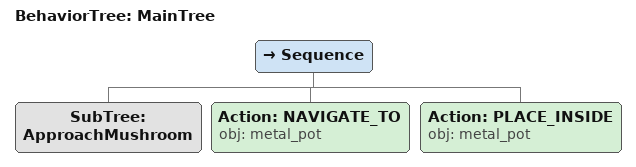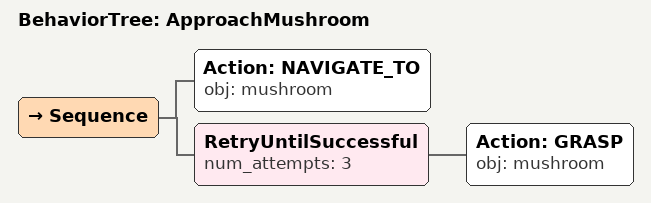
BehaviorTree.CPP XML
<root main_tree_to_execute="MainTree">
  <BehaviorTree ID="MainTree">
    <Sequence>
      <!-- Execute subtree ApproachMushroom -->
      <SubTree ID="ApproachMushroom" />
      <!-- Navigate to metal_pot -->
      <Action ID="NAVIGATE_TO" obj="metal_pot" />
      <!-- Place inside metal_pot -->
      <Action ID="PLACE_INSIDE" obj="metal_pot" />
    </Sequence>
  </BehaviorTree>
  <!-- Subtree definition ApproachMushroom -->
  <BehaviorTree ID="ApproachMushroom">
    <Sequence>
      <!-- Navigate to mushroom -->
      <Action ID="NAVIGATE_TO" obj="mushroom" />
      <!-- Retry GRASP mushroom up to 3 attempts -->
      <RetryUntilSuccessful num_attempts="3">
        <!-- Grasp mushroom -->
        <Action ID="GRASP" obj="mushroom" />
      </RetryUntilSuccessful>
    </Sequence>
  </BehaviorTree>
</root>
